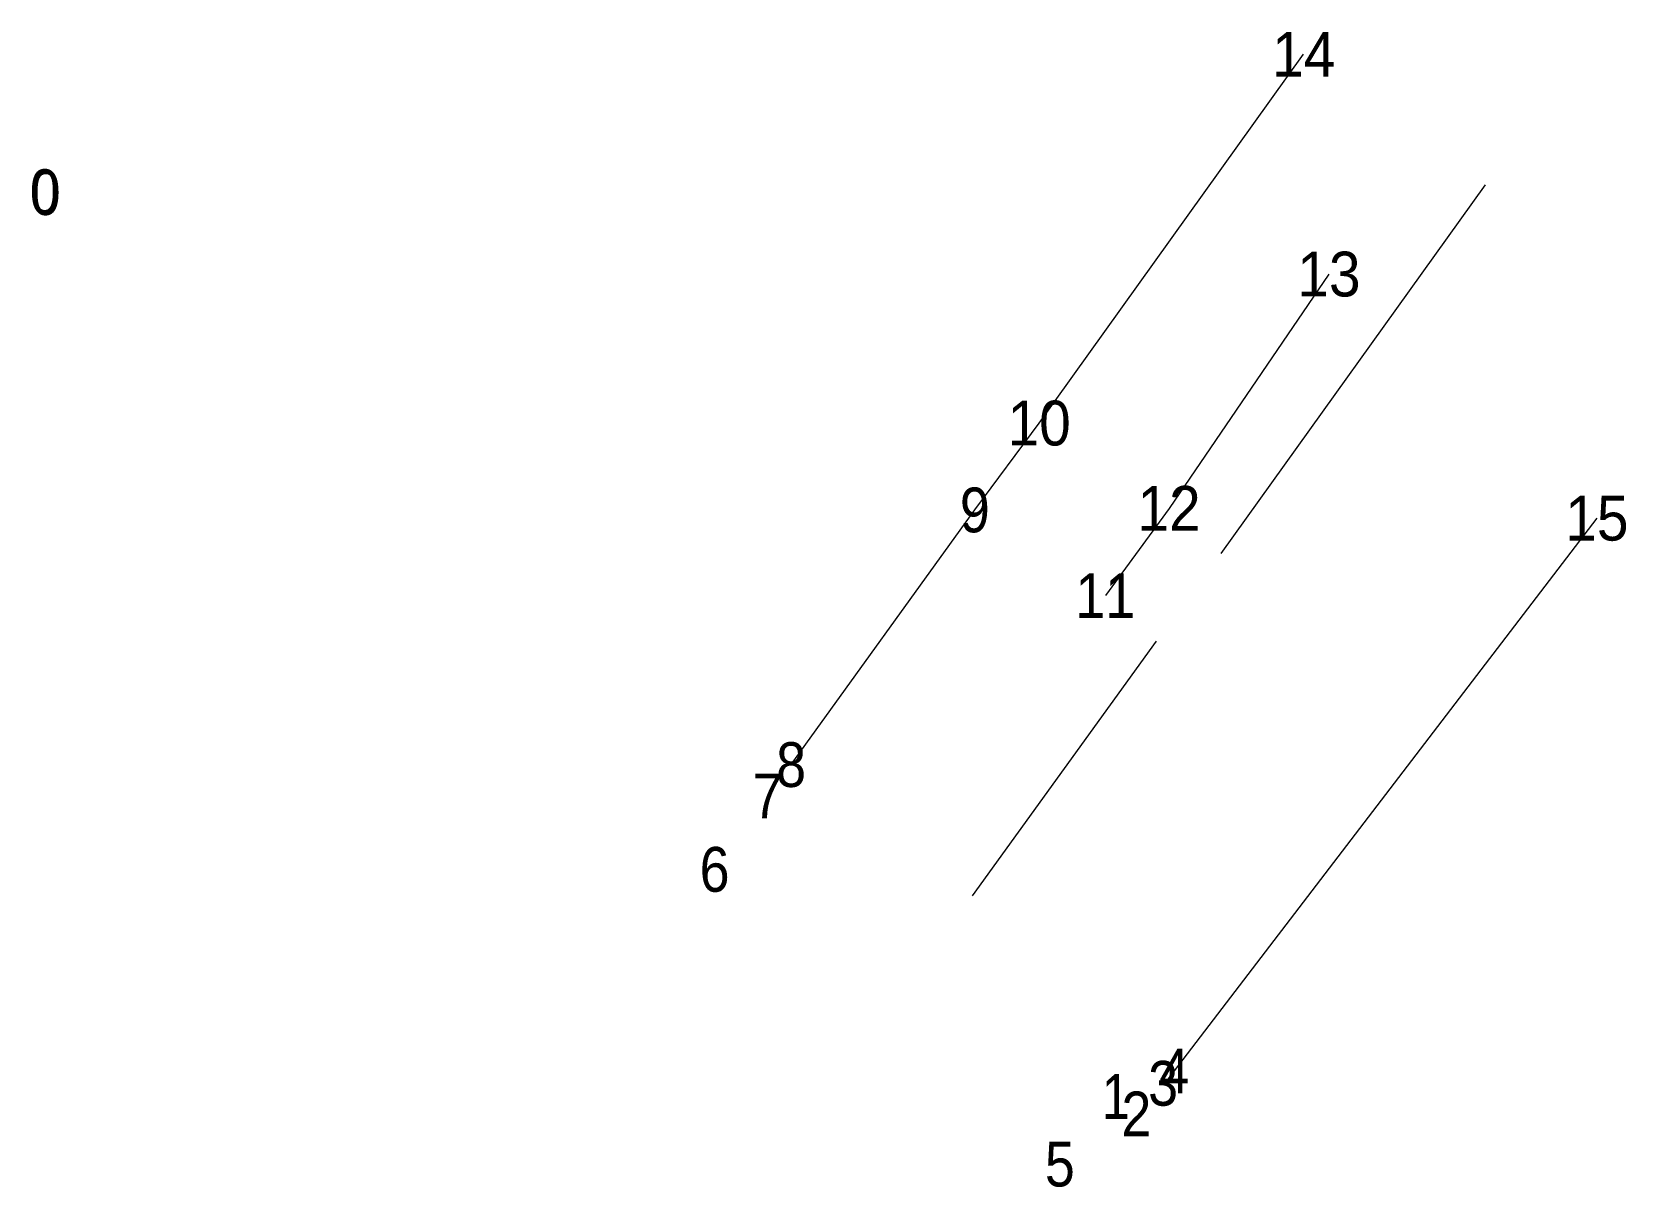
# Model space of a CAD drawing. Header units: metres. Extents: x 549704 to 552119, y 1838239 to 1841081.
# Drawn here: x 551922.9 to 551994.2, y 1840562 to 1840613.6 of the extents above.
import ezdxf
from ezdxf.enums import TextEntityAlignment as Align

# ---------------------------------------------------------------- set-up
doc = ezdxf.new("R2010")
doc.units = ezdxf.units.M
doc.header["$LTSCALE"] = 0.8
doc.layers.add('12', color=7, linetype='Continuous')
doc.layers.add('32', color=7, linetype='Continuous', lineweight=13)

msp = doc.modelspace()

# ---------------------------------------------------------------- linework, layer by layer
at = {"layer": '32'}
for p, q in [((551976.09, 1840590.31), (551987.91, 1840606.79)), ((551992.89, 1840591.89), (551973.99, 1840567.19)), ((551964.98, 1840575.02), (551973.2, 1840586.4))]:
    msp.add_line(p, q, dxfattribs=at)
for points in [[(551956.87, 1840580.88), (551965.09, 1840592.26), (551967.96, 1840596.14), (551979.78, 1840612.62)], [(551980.91, 1840602.8), (551973.77, 1840592.33), (551970.92, 1840588.43)]]:
    msp.add_lwpolyline(points, dxfattribs=at)

# ---------------------------------------------------------------- texts
at = {"layer": '12'}
for s, width, p in [('14', 0.95, (551979.785, 1840611.62)), ('0', 0.9, (551923.52, 1840605.48)), ('0', 0.9, (551923.56, 1840605.44)), ('13', 0.95, (551980.91, 1840601.8)), ('10', 0.95, (551967.96, 1840595.14)), ('9', 0.9, (551965.085, 1840591.26)), ('12', 0.95, (551973.765, 1840591.33)), ('15', 0.95, (551992.885, 1840590.89)), ('11', 0.9, (551970.915, 1840587.43)), ('8', 0.9, (551956.875, 1840579.88)), ('7', 0.9, (551955.82, 1840578.48)), ('6', 0.9, (551953.455, 1840575.2)), ('3', 0.9, (551973.5, 1840565.64)), ('4', 0.9, (551973.995, 1840566.19)), ('1', 0.85, (551971.385, 1840565.05)), ('2', 0.9, (551972.305, 1840564.27)), ('5', 0.9, (551968.885, 1840562.03))]:
    msp.add_text(s, height=2, dxfattribs=dict(at, width=width)).set_placement(p, align=Align.CENTER)

doc.saveas('drawing.dxf')
